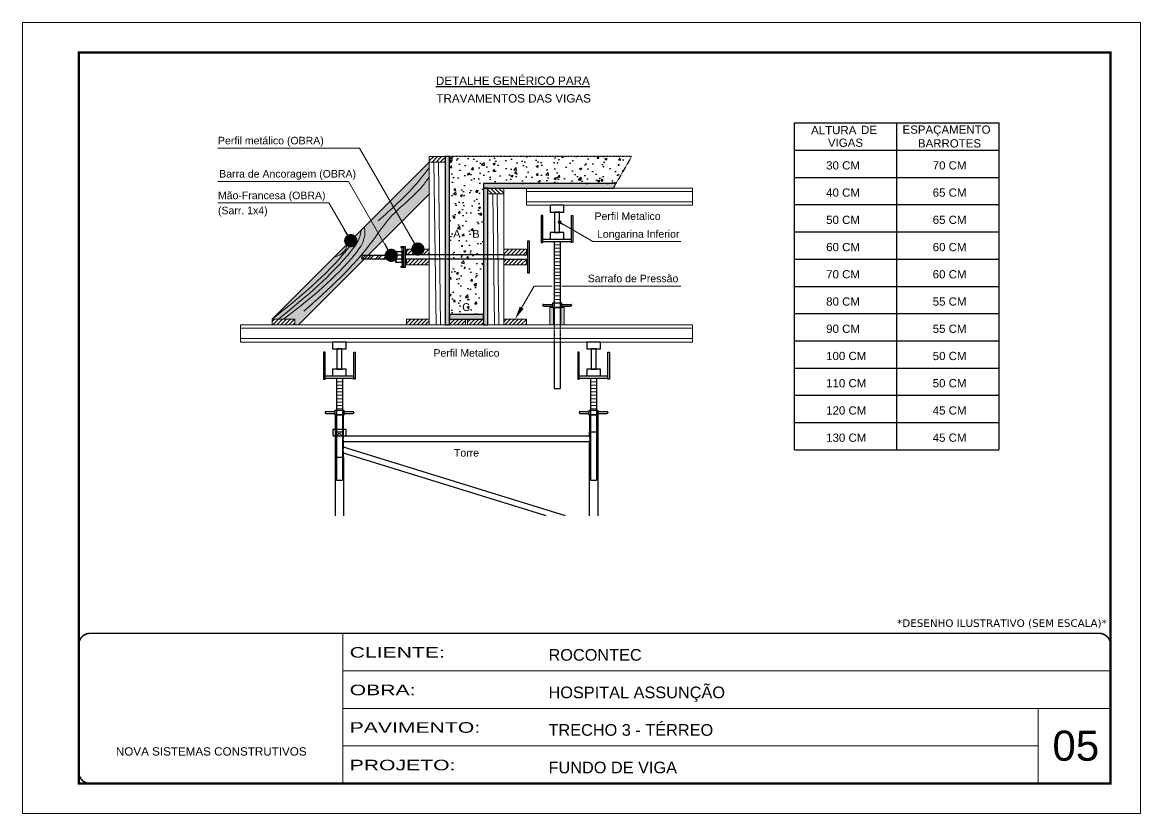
# Model space of a CAD drawing. Extents: x 5442 to 11695, y -218 to 3129.
# Drawn here: x 5442 to 6927, y 930 to 1980 of the extents above; entities that cross this region are included whole.
import ezdxf
from ezdxf.enums import TextEntityAlignment as Align

# ---------------------------------------------------------------- set-up
doc = ezdxf.new("R2010")
doc.units = 0
for name, pattern in [('CONTINUO', [0]), ('DASHED', [0.75, 0.5, -0.25]), ('HIDDEN', [0.375, 0.25, -0.125])]:
    doc.linetypes.add(name, pattern=pattern)
doc.layers.add('BARRA DE ANCORAGEM', color=251, linetype='Continuous')
doc.layers.add('GARFOS', color=7, linetype='Continuous')
for name, color, linetype, lineweight in [('CARIMBO', 255, 'Continuous', 9), ('CONCRETO', 251, 'Continuous', 25), ('Demarcação 1', 251, 'Continuous', 9), ('Escoras', 2, 'Continuous', 25), ('Folhas', 255, 'Continuous', 9), ('Forcador', 251, 'Continuous', 25), ('Hachura', 251, 'Continuous', 9), ('Madeira', 126, 'Continuous', 18), ('Perfil Metálico', 224, 'Continuous', 18), ('SARRAFO DE PRESSAO', 251, 'DASHED', 9)]:
    doc.layers.add(name, color=color, linetype=linetype, lineweight=lineweight)
doc.layers.add('Demarcação 2', color=7, linetype='Continuous', lineweight=9, true_color=0xe0e0e0)
doc.styles.add('ARIAL', font='arial.ttf')
doc.styles.get("Standard").update_dxf_attribs({"font": 'arial.ttf'})
doc.styles.add('stylellllll', font='verdana.ttf', dxfattribs={"height": 2})
doc.styles.add('Tecnologia', font='')
doc.styles.get('Tecnologia').set_extended_font_data('Forgotten Futurist')
doc.dimstyles.new('3x', dxfattribs={"dimtxt": 10, "dimasz": 5, "dimexe": 7, "dimexo": 5, "dimgap": 4, "dimtad": 1, "dimdec": 4, "dimlfac": 0.3333333333333333, "dimdsep": 46, "dimtxsty": 'Standard', "dimblk": 'DOT', "dimcen": 0.09, "dimclrd": 1, "dimclre": 1, "dimclrt": 2, "dimadec": 0, "dimazin": 2, "dimtfac": 1, "dimtdec": 4, "dimtmove": 0, "dimatfit": 3, "dimldrblk": 'DOT', "dimfxl": 1, "dimtolj": 1, "dimtzin": 0, "dimlwd": 9, "dimlwe": 9, "dimarcsym": 0})
pattern_1 = [(45, (701.1092166681301, 7520.02944889458), (-2.651650429449553, 2.651650429449553), [])]

# ---------------------------------------------------------------- blocks, each defined once
blk = doc.blocks.new('9999999999')
at = {"color": 30, "linetype": 'CONTINUO'}
for p, q in [((98564.56196592061, 34230.20511460536), (98564.56196592061, 34429.44862801625)), ((98564.56196592061, 34379.63774966353), (99583.97835781069, 34379.63774966353)), ((98564.56196592061, 34329.8268713108), (99487.97835781069, 34329.8268713108)), ((99583.97835781069, 34329.8268713108), (99487.97835781069, 34329.8268713108)), ((99487.97835781069, 34329.8268713108), (99487.97835781069, 34230.20511460536)), ((98564.56196592063, 34280.01599295808), (99487.97835781069, 34280.01599295808))]:
    blk.add_line(p, q, dxfattribs=at)
at = {"color": 30, "linetype": 'CONTINUO', "const_width": 2}
blk.add_lwpolyline([(99583.97835781069, 34230.20511460536), (99583.97835781069, 34414.44862801625, 0.4142135623730951), (99568.97835781069, 34429.44862801625), (98228.97835781069, 34429.44862801625, 0.4142135623730951), (98213.97835781069, 34414.44862801625), (98213.97835781069, 34245.20511460536, 0.4142135623730951), (98228.97835781069, 34230.20511460536), (99583.97835781069, 34230.20511460536)], format="xyb", dxfattribs=at)
at = {"layer": 'Folhas'}
blk.add_lwpolyline([(98138.97835781069, 34190.20511460536), (99623.97835781069, 34190.20511460536), (99623.97835781069, 35240.20511460536), (98138.97835781069, 35240.20511460536)], close=True, dxfattribs=at)
at = {"layer": 'Folhas', "color": 30, "const_width": 3}
blk.add_lwpolyline([(98213.97835781069, 34230.20511460536), (99583.97835781069, 34230.20511460536), (99583.97835781069, 35200.20511460536), (98213.97835781069, 35200.20511460536)], close=True, dxfattribs=at)
at = {"color": 7, "linetype": 'Continuous', "ltscale": 5, "style": 'ARIAL'}
for s, height, p in [('ROCONTEC', 15.48288, (98837.6812528586, 34393.12953067552)), ('HOSPITAL ASSUNÇÃO', 15.48288, (98837.6812528586, 34343.3186523228)), ('TRECHO 3 - TÉRREO', 15.48288, (98837.6812528586, 34293.50777397008)), ('NOVA SISTEMAS CONSTRUTIVOS', 11.0592, (98263.18703214587, 34267.21182737108)), ('FUNDO DE VIGA', 15.48288, (98837.6812528586, 34243.69689561735))]:
    blk.add_text(s, height=height, dxfattribs=at).set_placement(p)
at = {"layer": 'Folhas', "color": 7, "style": 'Tecnologia', "width": 1.5}
for s, p in [('CLIENTE:', (98573.65419061291, 34397.16605924374)), ('OBRA:', (98573.65419061291, 34347.31415840245)), ('PAVIMENTO:', (98573.65419061291, 34297.50328004972)), ('PROJETO:', (98573.65419061291, 34247.692401697))]:
    blk.add_text(s, height=14, dxfattribs=at).set_placement(p)
blk = doc.blocks.new('HT20CT')
at = {"layer": 'Forcador'}
for points in [[(-4, 16), (-4, 20), (4, 20), (4, 16)], [(-1.5, 4), (-1.5, 16), (1.5, 16), (1.5, 4)], [(-4, 0), (-4, 4), (4, 4), (4, 0)]]:
    blk.add_lwpolyline(points, close=True, dxfattribs=at)
blk = doc.blocks.new('_Dot')
at = {"color": 0, "linetype": 'ByBlock', "lineweight": -2}
blk.add_line((-0.5, 0), (-1, 0), dxfattribs=at)
at = {"color": 0, "linetype": 'ByBlock', "const_width": 0.5}
blk.add_lwpolyline([(-0.25, 0, 1), (0.25, 0, 1)], format="xyb", close=True, dxfattribs=at)

msp = doc.modelspace()

# ---------------------------------------------------------------- hatches: boundary and pattern name
at = {"layer": 'CONCRETO', "linetype": 'DASHED', "ltscale": 0.3}
h = msp.add_hatch(dxfattribs=at)
h.set_pattern_fill('AR-CONC', color=256, scale=4, style=0)
h.set_pattern_definition([(49.99999999999999, (-42657.88507533031, -6150.31196659855), (28.69040730403014, -2.510085399303804), [3, -33]), (355, (-42657.88507533031, -6150.31196659855), (-5.55005334452, 30.08768534800047), [2.4, -26.4]), (100.4514, (-42655.49420813033, -6150.521140198551), (23.14037526856086, 27.57758168243814), [2.549607599999977, -28.04568447999981]), (46.18420000000002, (-42657.88507533031, -6142.31196659855), (42.68964194502578, -6.620760573160723), [4.499999999999972, -49.49999999999978]), (96.63559999999998, (-42654.32760553031, -6142.863698878551), (37.38650822194813, 38.96471483601767), [3.824411519999986, -42.06851999999978]), (351.1842, (-42657.88507533031, -6142.31196659855), (37.38647780534509, 38.96474403701298), [3.6, -39.6]), (21, (-42653.88507533031, -6144.31196659855), (23.87628208473847, -16.10475562661355), [3, -33]), (326.0000000000001, (-42653.88507533031, -6144.31196659855), (9.732613276863269, 29.00600180187412), [2.4, -26.4]), (71.4514, (-42651.89538601034, -6145.654030838552), (33.6089051432596, 12.9012198683981), [2.5496076, -28.04568448]), (37.50000000000001, (-42657.88507533031, -6150.31196659855), (0.4863942126916267, 13.31575415325246), [0, -26.08, 0, -26.8, 0, -26.5]), (7.499999999999999, (-42657.88507533031, -6150.31196659855), (10.52278149768594, 15.77646847529441), [0, -15.28, 0, -25.48, 0, -10.1]), (327.5, (-42666.8050753303, -6150.31196659855), (21.35289744689636, -0.902194869375192), [0, -10, 0, -31.2, 0, -41.4]), (317.5, (-42670.8050753303, -6150.31196659855), (23.32744677369545, 4.004199293292706), [0, -13, 0, -20.72, 0, -29.4])])
h.paths.add_polyline_path([(6009.130817886075, 1802.614826238008), (6009.130817886075, 1592.614826238023), (6054.130817886075, 1592.614826238023), (6054.130817886104, 1766.614826238016), (6230.124872120952, 1766.614826238001), (6250.909481811756, 1802.614826238008)])
h.paths.add_polyline_path([(6036.708433166506, 1692.088826238796), (6051.553202605643, 1692.088826238796), (6051.553202605643, 1707.640826237235), (6036.708433166506, 1707.640826237235)], flags=24)
h.paths.add_polyline_path([(6011.397251720406, 1692.088826238796), (6026.284454993158, 1692.088826238796), (6026.284454993158, 1707.640826237235), (6011.397251720406, 1707.640826237235)], flags=24)
h.paths.add_polyline_path([(6023.260471634898, 1594.573614779074), (6039.081219245865, 1594.573614779074), (6039.081219245865, 1610.656037696972), (6023.260471634898, 1610.656037696972)], flags=24)
at = {"layer": 'Demarcação 1'}
for points in [[(6009.130817886075, 1802.614826238008), (6003.130817886075, 1802.614826238008), (6003.130817886075, 1579.114826238023), (6009.130817886075, 1579.114826238023)], [(6230.124872120952, 1766.614826238001), (6054.130817886104, 1766.614826238001), (6054.130817886104, 1760.614826238016), (6226.660770505823, 1760.614826238016)], [(6060.130817886075, 1760.614826238016), (6054.130817886075, 1760.614826238016), (6054.130817886075, 1579.114826238023), (6060.130817886075, 1579.114826238023)], [(6054.130817886075, 1592.614826238023), (6009.130817886075, 1592.614826238023), (6009.130817886075, 1586.614826238023), (6054.130817886075, 1586.614826238023)]]:
    msp.add_hatch(color=256, dxfattribs=at).paths.add_polyline_path(points)
at = {"layer": 'Demarcação 2'}
msp.add_hatch(color=256, dxfattribs=at).paths.add_polyline_path([(5982.130817886104, 1752.688419366816), (5982.130817886104, 1795.114826238008), (5773.647731390327, 1586.631739742261), (5803.71538540757, 1586.631739742261), (5803.71538540757, 1579.114826238023), (5808.557224757282, 1579.114826238023), (5896.347974373621, 1666.905575854355), (5892.674523899692, 1666.905575854355), (5892.674523899692, 1671.32407662175), (5900.76647514103, 1671.32407662175)])
at = {"layer": 'Hachura'}
h = msp.add_hatch(dxfattribs=at)
h.set_pattern_fill('ANSI31', color=256, scale=30, style=0)
h.set_pattern_definition(pattern_1)
h.paths.add_polyline_path([(5982.130817886104, 1802.614826238008), (6003.130817886075, 1802.614826238008), (6003.130817886075, 1795.114826238008), (5982.130817886104, 1795.114826238008)])
h = msp.add_hatch(dxfattribs=at)
h.set_pattern_fill('ANSI31', color=256, scale=30, style=0)
h.set_pattern_definition([(135, (13543.02025703784, 6075.724506515173), (2.651650429449553, 2.651650429449553), [])])
h.paths.add_polyline_path([(6060.130817886075, 1760.614826238016), (6081.130817886075, 1760.614826238016), (6081.130817886075, 1753.114826238016), (6060.130817886075, 1753.114826238016)])
h = msp.add_hatch(dxfattribs=at)
h.set_pattern_fill('ANSI31', color=256, scale=30, style=0)
h.set_pattern_definition(pattern_1)
h.paths.add_polyline_path([(5982.130817886104, 1672.121591639756), (5982.130817886104, 1679.638505143994), (5952.063163868861, 1679.638505143994), (5952.063163868861, 1672.121591639756)])
h = msp.add_hatch(dxfattribs=at)
h.set_pattern_fill('ANSI31', color=256, scale=30, style=0)
h.set_pattern_definition(pattern_1)
h.paths.add_polyline_path([(6111.198471903288, 1672.121591639763), (6111.198471903288, 1679.638505144001), (6081.130817886045, 1679.638505144001), (6081.130817886045, 1672.121591639763)])
h = msp.add_hatch(dxfattribs=at)
h.set_pattern_fill('ANSI32', color=256, scale=20, angle=90, style=0)
h.set_pattern_definition([(45.00000000000001, (14549.20219638654, -7305.214685182436), (5.303300858899107, -5.303300858899106), []), (45.00000000000001, (14549.20219638654, -7301.679151282435), (5.303300858899107, -5.303300858899106), [])])
h.paths.add_polyline_path([(5892.674523899692, 1666.905575854355), (5892.674523899692, 1671.324076621757), (5937.67452389975, 1671.324076621757), (5937.67452389975, 1666.905575854355)])
h = msp.add_hatch(dxfattribs=at)
h.set_pattern_fill('ANSI31', color=256, scale=30, style=0)
h.set_pattern_definition(pattern_1)
h.paths.add_polyline_path([(5952.063163868861, 1658.59114733203), (5982.130817886104, 1658.59114733203), (5982.130817886104, 1666.108060836268), (5952.063163868861, 1666.108060836268)])
h = msp.add_hatch(dxfattribs=at)
h.set_pattern_fill('ANSI31', color=256, scale=30, style=0)
h.set_pattern_definition(pattern_1)
h.paths.add_polyline_path([(6081.130817886045, 1658.591147332038), (6111.198471903288, 1658.591147332038), (6111.198471903288, 1666.108060836275), (6081.130817886045, 1666.108060836275)])
h = msp.add_hatch(dxfattribs=at)
h.set_pattern_fill('ANSI31', color=256, scale=30, style=0)
h.set_pattern_definition([(45, (522.693784189596, 7427.02268349284), (-2.651650429449553, 2.651650429449553), [])])
h.paths.add_polyline_path([(5803.71538540757, 1579.114826238023), (5803.71538540757, 1586.631739742261), (5773.647731390327, 1586.631739742261), (5773.647731390327, 1579.114826238023)])
h = msp.add_hatch(dxfattribs=at)
h.set_pattern_fill('ANSI31', color=256, scale=30, style=0)
h.set_pattern_definition(pattern_1)
h.paths.add_polyline_path([(5952.130817886104, 1579.114826238023), (5982.130817886104, 1579.114826238023), (5982.130817886104, 1586.614826238023), (5952.130817886104, 1586.614826238023)])
h = msp.add_hatch(dxfattribs=at)
h.set_pattern_fill('ANSI31', color=256, scale=30, style=0)
h.set_pattern_definition(pattern_1)
h.paths.add_polyline_path([(6009.130817886075, 1586.614826238023), (6030.130817886045, 1586.614826238023), (6030.130817886045, 1579.114826238023), (6009.130817886075, 1579.114826238023)])
h = msp.add_hatch(dxfattribs=at)
h.set_pattern_fill('ANSI31', color=256, scale=30, style=0)
h.set_pattern_definition(pattern_1)
h.paths.add_polyline_path([(6054.130817886075, 1579.114826238023), (6054.130817886075, 1586.614826238023), (6033.130817886104, 1586.614826238023), (6033.130817886104, 1579.114826238023)])
h = msp.add_hatch(dxfattribs=at)
h.set_pattern_fill('ANSI31', color=256, scale=30, style=0)
h.set_pattern_definition(pattern_1)
h.paths.add_polyline_path([(6111.130817886045, 1586.614826238023), (6081.130817886045, 1586.614826238023), (6081.130817886045, 1579.114826238023), (6111.130817886045, 1579.114826238023)])
at = {"layer": 'Perfil Metálico'}
for points in [[(6142.491301310958, 1579.114826238023), (6146.991301310958, 1579.114826238023), (6146.991301310958, 1601.914826238026), (6142.491301310958, 1601.914826238026)], [(6156.866301310958, 1579.114826238023), (6161.366301310958, 1579.114826238023), (6161.366301310958, 1601.914826238026), (6156.866301310958, 1601.914826238026)]]:
    msp.add_hatch(color=256, dxfattribs=at).paths.add_polyline_path(points)

# ---------------------------------------------------------------- linework, layer by layer
for points in [[(6009.130817886075, 1802.614826238008), (6003.130817886075, 1802.614826238008), (6003.130817886075, 1579.114826238023), (6009.130817886075, 1579.114826238023)], [(6230.124872120952, 1766.614826238001), (6054.130817886104, 1766.614826238001), (6054.130817886104, 1760.614826238016), (6226.660770505823, 1760.614826238016)], [(6060.130817886075, 1760.614826238016), (6054.130817886075, 1760.614826238016), (6054.130817886075, 1579.114826238023), (6060.130817886075, 1579.114826238023)], [(6054.130817886075, 1592.614826238023), (6009.130817886075, 1592.614826238023), (6009.130817886075, 1586.614826238023), (6054.130817886075, 1586.614826238023)]]:
    msp.add_lwpolyline(points, close=True)
at = {"layer": 'BARRA DE ANCORAGEM'}
for p, q in [((5945.55890618746, 1676.6262775426), (5946.723051829449, 1681.92847846348)), ((5947.887922883336, 1682.812178616958), (5947.887922883336, 1655.417473859117)), ((6081.122448568418, 1671.778370778542), (5982.130817886104, 1671.778370778535)), ((6081.122448568418, 1666.451281697497), (5982.130817886104, 1666.451281697497)), ((5945.55890618746, 1661.603374933467), (5946.723051829449, 1656.301174012595))]:
    msp.add_line(p, q, dxfattribs=at)
at = {"layer": 'BARRA DE ANCORAGEM', "linetype": 'HIDDEN'}
for p, q in [((5982.130817886104, 1671.778370778535), (5950.563163868861, 1671.778370778535)), ((5982.130817886104, 1666.451281697497), (5950.563163868861, 1666.451281697497)), ((6081.122448568418, 1671.778370778542), (6112.698471903288, 1671.778370778542)), ((6081.122448568418, 1666.451281697497), (6112.698471903288, 1666.451281697497))]:
    msp.add_line(p, q, dxfattribs=at)
at = {"layer": 'BARRA DE ANCORAGEM', "flags": 128}
for points in [[(5947.887922883277, 1682.812178616972), (5944.328981744224, 1682.812178616907), (5944.328981744224, 1681.92847846348), (5947.887922883277, 1681.92847846348)], [(5950.563163868861, 1655.417473859095), (5950.563163868861, 1682.812178616972), (5947.887922883277, 1682.812178616972), (5947.887922883277, 1655.417473859095)], [(6115.098291351995, 1648.312356049137), (6115.098291351995, 1689.917296426916), (6112.698471903288, 1689.917296426902), (6112.698471903288, 1648.312356049137)], [(5937.67452389975, 1671.324076621757), (5892.674523899692, 1671.32407662175), (5892.674523899692, 1666.905575854355), (5937.67452389975, 1666.905575854355)], [(5947.887922883277, 1676.6262775426), (5945.55890618746, 1676.6262775426), (5945.55890618746, 1661.603374933467), (5947.887922883277, 1661.603374933467)], [(5947.887922883277, 1656.301174012588), (5944.328981744224, 1656.301174012588), (5944.328981744224, 1655.417473859095), (5947.887922883277, 1655.417473859095)]]:
    msp.add_lwpolyline(points, close=True, dxfattribs=at)
for points in [[(5945.55890618746, 1671.76592669847), (5939.441924206661, 1671.76592669847, -0.7297960342994486), (5939.441924206661, 1676.6262775426, -0.7297960342994486)], [(5945.55890618746, 1666.46372577759), (5939.441924206661, 1666.46372577759, -0.6666666666662623), (5939.441924206661, 1671.76592669847, -0.6666666666662623)]]:
    msp.add_lwpolyline(points, format="xyb", dxfattribs=at)
for points in [[(5945.55890618746, 1661.603374933467), (5937.674523899692, 1661.603374933467), (5937.674523899692, 1676.6262775426), (5945.55890618746, 1676.6262775426)], [(5945.55890618746, 1668.672976161324), (5947.887922883277, 1668.672976161324), (5947.887922883277, 1669.556676314787), (5945.55890618746, 1669.556676314787), (5945.55890618746, 1668.672976161324), (5945.55890618746, 1669.556676314787)]]:
    msp.add_lwpolyline(points, dxfattribs=at)
at = {"layer": 'BARRA DE ANCORAGEM'}
msp.add_arc((5940.220126928307, 1664.033550355547), 2.551735107341757, 107.7563605990269, 252.2436393991144, dxfattribs=at)
at = {"layer": 'CONCRETO', "linetype": 'DASHED', "ltscale": 0.3}
for p, q in [((6250.909481811785, 1802.614826238008), (6009.130817886075, 1802.614826238008)), ((6250.909481811785, 1802.614826238016), (6230.124872120952, 1766.614826238001))]:
    msp.add_line(p, q, dxfattribs=at)
at = {"layer": 'Escoras'}
for p, q in [((6157.553801310958, 1601.914826238026), (6146.303801310958, 1601.914826238026)), ((5857.255817886686, 1459.56482623818), (5857.255817886686, 1325.470639323008)), ((5868.505817886075, 1459.56482623818), (5857.255817886075, 1459.56482623818)), ((5868.505817886075, 1437.06482623818), (5868.505817886075, 1459.56482623818)), ((6206.005817886075, 1459.564826238013), (6194.755817886075, 1459.564826238013)), ((6194.755817886075, 1459.564826238013), (6194.755817886075, 1437.064826238013)), ((6206.005817886686, 1459.564826238013), (6206.005817886686, 1325.470639323008)), ((5854.443317886075, 1440.439826238187), (5871.318317886075, 1440.439826238187)), ((5854.443317886075, 1431.664826238193), (5854.443317886075, 1440.439826238187)), ((5854.443317886075, 1431.664826238193), (5859.955817886057, 1431.664826238193)), ((5857.255817886075, 1437.064826238013), (5868.505817886075, 1437.064826238013)), ((5866.818317886075, 1440.417371469201), (5858.943317886075, 1440.417371469201)), ((5866.818317886075, 1431.38437146919), (5858.943317886075, 1431.38437146919)), ((5865.805817886063, 1431.664826238193), (5871.318317886075, 1431.664826238193)), ((5868.505817886075, 1431.439826238013), (5868.505817886075, 1437.064826238013)), ((6194.755817886075, 1431.439826238013), (5868.505817886075, 1431.439826238013)), ((5871.318317886075, 1440.439826238187), (5871.318317886075, 1431.664826238179)), ((6194.755817886075, 1437.064826238013), (6206.005817886075, 1437.064826238013)), ((6194.755817886075, 1431.439826238013), (6194.755817886075, 1437.064826238013)), ((6194.755817887384, 1423.789826238004), (5868.505817886075, 1423.789826238004)), ((5868.505817885172, 1417.434619533335), (5868.505817886075, 1423.789826238004)), ((6163.271871795569, 1325.470639323015), (5868.505817886075, 1416.949759505922)), ((6194.755817886075, 1325.470639323008), (6194.755817886075, 1423.789826237866)), ((5857.255817886075, 1403.314826238013), (5868.505817886075, 1403.314826238013)), ((6137.462086830474, 1325.470639323015), (5868.505817886075, 1408.939826240538)), ((5868.505817886075, 1403.314826238013), (5868.505817886075, 1408.939826240538)), ((5868.505817886075, 1403.314826238013), (5868.505817886075, 1325.470639323008))]:
    msp.add_line(p, q, dxfattribs=at)
for centre, radius, start, end in [((5862.880817886075, 1431.664826238193), 2.925, 0, 180), ((5876.075426631647, 1427.614826239136), 8.481132092454251, 153.1920676134209, 206.8079323891774), ((6187.186209140502, 1427.614826239136), 8.481132092454251, 333.1920676108226, 26.80793238657911), ((5877.917385194054, 1413.187222888533), 10.32559816562314, 155.7105643694458, 204.2894356477239)]:
    msp.add_arc(centre, radius, start, end, dxfattribs=at)
at = {"layer": 'Forcador', "linetype": 'Continuous'}
for p, q in [((6132.803801310958, 1692.814848005248), (6171.053801310958, 1692.814848005248)), ((6132.803801310958, 1689.664848005254), (6171.053801310958, 1689.664848005254)), ((6147.991301310958, 1689.664848005254), (6147.991301310958, 1579.114826238023)), ((6155.866301310958, 1689.664848005254), (6155.866301310958, 1579.114826238023)), ((6132.803801310958, 1605.289826238033), (6132.803801310958, 1604.839826238029)), ((6133.81630131097, 1606.30232623803), (6145.62880131097, 1606.30232623803)), ((6133.81630131097, 1603.827326238039), (6145.62880131097, 1603.827326238024)), ((6158.228801310976, 1606.30232623803), (6170.041301310976, 1606.30232623803)), ((6158.228801310976, 1603.827326238024), (6170.041301310976, 1603.827326238024)), ((6171.053801310958, 1605.289826238033), (6171.053801310958, 1604.839826238029)), ((6147.991301310958, 1556.31482623802), (6147.991301310958, 1494.664848005254)), ((6155.866301310958, 1556.31482623802), (6155.866301310958, 1494.664848005254)), ((5843.755817886075, 1511.314848005422), (5882.005817886075, 1511.314848005422)), ((5843.755817886075, 1508.164848005414), (5882.005817886075, 1508.164848005414)), ((5858.943317886075, 1508.164848005414), (5858.943317886075, 1373.164848005414)), ((5866.818317886075, 1508.164848005414), (5866.818317886075, 1373.164848005414)), ((6181.255817886075, 1511.314848005262), (6219.505817886075, 1511.314848005262)), ((6181.255817886075, 1508.164848005261), (6219.505817886075, 1508.164848005261)), ((6196.443317886075, 1508.164848005261), (6196.443317886075, 1373.164848005261)), ((6204.318317886075, 1508.164848005261), (6204.318317886075, 1373.164848005261)), ((6147.991301310958, 1494.664848005254), (6155.866301310958, 1494.664848005254)), ((5843.755817886075, 1462.939826238187), (5843.755817886075, 1462.489826238183)), ((5844.768317886057, 1463.952326238192), (5856.580817886057, 1463.952326238192)), ((5844.768317886057, 1461.477326238193), (5856.580817886057, 1461.477326238179)), ((5869.180817886092, 1463.952326238192), (5880.993317886092, 1463.952326238192)), ((5869.180817886092, 1461.477326238179), (5880.993317886092, 1461.477326238179)), ((5882.005817886075, 1462.939826238187), (5882.005817886075, 1462.489826238183)), ((6181.255817886075, 1462.939826238027), (6181.255817886075, 1462.489826238023)), ((6182.268317886057, 1463.952326238017), (6194.080817886057, 1463.952326238017)), ((6182.268317886057, 1461.477326238026), (6194.080817886057, 1461.477326238019)), ((6206.680817886092, 1463.952326238017), (6218.493317886092, 1463.952326238017)), ((6206.680817886092, 1461.477326238019), (6218.493317886092, 1461.477326238019)), ((6219.505817886075, 1462.939826238027), (6219.505817886075, 1462.489826238023)), ((5858.943317886075, 1373.164848005414), (5866.818317886075, 1373.164848005414)), ((6196.443317886075, 1373.164848005261), (6204.318317886075, 1373.164848005261))]:
    msp.add_line(p, q, dxfattribs=at)
at = {"layer": 'Forcador', "linetype": 'HIDDEN'}
for p, q in [((6147.991301310958, 1579.114826238023), (6147.991301310958, 1556.31482623802)), ((6155.866301310958, 1579.114826238023), (6155.866301310958, 1556.31482623802))]:
    msp.add_line(p, q, dxfattribs=at)
at = {"layer": 'Forcador', "linetype": 'Continuous'}
for points in [[(6130.891301310981, 1724.314848005248), (6130.891301310981, 1688.314848005248), (6132.803801310958, 1688.314848005248), (6132.803801310958, 1724.314848005248)], [(6172.966301310964, 1724.314848005248), (6172.966301310964, 1688.314848005248), (6171.053801310958, 1688.314848005248), (6171.053801310958, 1724.314848005248)], [(6145.62880131097, 1607.764826238039), (6145.62880131097, 1601.914826238033), (6158.228801310976, 1601.914826238033), (6158.228801310976, 1607.764826238039)], [(5841.843317886069, 1542.814848005422), (5841.843317886069, 1506.814848005422), (5843.755817886075, 1506.814848005422), (5843.755817886075, 1542.814848005422)], [(5883.91831788608, 1542.814848005422), (5883.91831788608, 1506.814848005422), (5882.005817886075, 1506.814848005422), (5882.005817886075, 1542.814848005422)], [(6179.343317886069, 1542.814848005262), (6179.343317886069, 1506.814848005262), (6181.255817886075, 1506.814848005262), (6181.255817886075, 1542.814848005262)], [(6221.41831788608, 1542.814848005262), (6221.41831788608, 1506.814848005262), (6219.505817886075, 1506.814848005262), (6219.505817886075, 1542.814848005262)], [(5856.580817886057, 1465.414826238193), (5856.580817886057, 1459.564826238187), (5869.180817886092, 1459.564826238187), (5869.180817886092, 1465.414826238193)], [(6194.080817886057, 1465.414826238026), (6194.080817886057, 1459.564826238027), (6206.680817886092, 1459.564826238027), (6206.680817886092, 1465.414826238026)]]:
    msp.add_lwpolyline(points, close=True, dxfattribs=at)
for centre, start, end in [((6133.81630131097, 1605.289826238033), 90, 180), ((6133.81630131097, 1604.839826238029), 180, 270), ((6170.041301310976, 1605.289826238033), 0, 90), ((6170.041301310976, 1604.839826238029), 270, 0), ((5844.768317886057, 1462.939826238187), 90, 180), ((5844.768317886057, 1462.489826238183), 180, 270), ((5880.993317886092, 1462.939826238187), 0, 90), ((5880.993317886092, 1462.489826238183), 270, 0), ((6182.268317886057, 1462.939826238027), 90, 180), ((6182.268317886057, 1462.489826238023), 180, 270), ((6218.493317886092, 1462.939826238027), 0, 90), ((6218.493317886092, 1462.489826238023), 270, 0)]:
    msp.add_arc(centre, 1.0125, start, end, dxfattribs=at)
at = {"layer": 'GARFOS', "color": 2, "ltscale": 1.5}
for p, q in [((6467.052210333128, 1413.368963318608), (6467.052210333128, 1847.001753562588)), ((6467.052210333128, 1847.001753562588), (6738.593450240336, 1847.001753562588)), ((6602.822830286703, 1847.001753562588), (6602.822830286703, 1413.368963318608)), ((6738.593450240336, 1847.001753562588), (6738.593450240336, 1413.368963318608)), ((6467.052210333128, 1810.865687708916), (6738.593450240336, 1810.865687708916)), ((6467.052210333128, 1810.865687708916), (6738.593450240336, 1810.865687708916)), ((6467.052210333128, 1774.729621855273), (6738.593450240336, 1774.729621855273)), ((6467.052210333128, 1738.593556001593), (6738.593450240336, 1738.593556001593)), ((6467.052210333128, 1702.457490147935), (6738.593450240336, 1702.457490147935)), ((6467.052210333128, 1666.321424294263), (6738.593450240336, 1666.321424294263)), ((6467.052210333128, 1630.185358440613), (6738.593450240336, 1630.185358440613)), ((6467.052210333128, 1594.049292586948), (6738.593450240336, 1594.049292586948)), ((6467.052210333128, 1557.913226733275), (6738.593450240336, 1557.913226733275)), ((6467.052210333128, 1521.777160879603), (6738.593450240336, 1521.777160879603)), ((6467.052210333128, 1485.641095025931), (6738.593450240336, 1485.641095025931)), ((6467.052210333128, 1449.505029172258), (6738.593450240336, 1449.505029172258)), ((6467.052210333128, 1413.368963318608), (6738.593450240336, 1413.368963318608))]:
    msp.add_line(p, q, dxfattribs=at)
at = {"layer": 'Hachura'}
for p, q in [((5991.155850022751, 1579.114826238023), (5988.454273593448, 1795.114826238008)), ((5997.155850022751, 1579.114826238023), (5994.454273593448, 1795.114826238008)), ((6068.630543494841, 1579.114826238023), (6066.454273593448, 1753.114826238016)), ((6074.630543494841, 1579.114826238023), (6072.454273593448, 1753.114826238016)), ((6155.866301310958, 1685.148371469026), (6147.991301310958, 1685.148371469026)), ((6155.866301310958, 1680.631871469028), (6147.991301310958, 1680.631871469028)), ((6155.866301310958, 1676.11537146903), (6147.991301310958, 1676.11537146903)), ((6155.866301310958, 1671.598871469032), (6147.991301310958, 1671.598871469032)), ((6155.866301310958, 1667.082371469034), (6147.991301310958, 1667.082371469034)), ((6155.866301310958, 1662.565871469036), (6147.991301310958, 1662.565871469036)), ((6155.866301310958, 1658.049371469038), (6147.991301310958, 1658.049371469038)), ((6155.866301310958, 1653.53287146904), (6147.991301310958, 1653.53287146904)), ((6155.866301310958, 1649.016371469042), (6147.991301310958, 1649.016371469042)), ((6155.866301310958, 1644.499871469045), (6147.991301310958, 1644.499871469045)), ((6155.866301310958, 1639.983371469047), (6147.991301310958, 1639.983371469047)), ((6155.866301310958, 1635.466871469049), (6147.991301310958, 1635.466871469049)), ((6155.866301310958, 1630.950371469051), (6147.991301310958, 1630.950371469051)), ((6155.866301310958, 1626.433871469053), (6147.991301310958, 1626.433871469053)), ((6155.866301310958, 1621.917371469055), (6147.991301310958, 1621.917371469055)), ((6155.866301310958, 1617.400871469057), (6147.991301310958, 1617.400871469057)), ((6155.866301310958, 1612.884371469059), (6147.991301310958, 1612.884371469059)), ((5866.818317886075, 1503.648371469193), (5858.943317886075, 1503.648371469193)), ((6204.318317886075, 1503.64837146904), (6196.443317886075, 1503.64837146904)), ((5866.818317886075, 1499.131871469195), (5858.943317886075, 1499.131871469195)), ((5866.818317886075, 1494.615371469197), (5858.943317886075, 1494.615371469197)), ((5866.818317886075, 1490.098871469199), (5858.943317886075, 1490.098871469199)), ((5866.818317886075, 1485.582371469201), (5858.943317886075, 1485.582371469201)), ((6204.318317886075, 1499.131871469042), (6196.443317886075, 1499.131871469042)), ((6204.318317886075, 1494.615371469044), (6196.443317886075, 1494.615371469044)), ((6204.318317886075, 1490.098871469047), (6196.443317886075, 1490.098871469047)), ((6204.318317886075, 1485.582371469049), (6196.443317886075, 1485.582371469049)), ((5866.818317886075, 1481.065871469189), (5858.943317886075, 1481.065871469189)), ((5866.818317886075, 1476.549371469191), (5858.943317886075, 1476.549371469191)), ((5866.818317886075, 1472.032871469193), (5858.943317886075, 1472.032871469193)), ((6204.318317886075, 1481.065871469036), (6196.443317886075, 1481.065871469036)), ((6204.318317886075, 1476.549371469038), (6196.443317886075, 1476.549371469038)), ((6204.318317886075, 1472.03287146904), (6196.443317886075, 1472.03287146904)), ((5866.818317886075, 1467.516371469195), (5858.943317886075, 1467.516371469195)), ((6204.318317886075, 1467.516371469042), (6196.443317886075, 1467.516371469042))]:
    msp.add_line(p, q, dxfattribs=at)
at = {"layer": 'Hachura', "color": 1}
for p, q in [((6104.880817886045, 1601.770270804249), (6121.538894937123, 1630.622906613105)), ((6121.538894937123, 1630.622906613105), (6145.491301310958, 1630.622906613105)), ((6158.366301310958, 1630.622906613105), (6316.476286701985, 1630.622906613105))]:
    msp.add_line(p, q, dxfattribs=at)
at = {"layer": 'Hachura'}
for points in [[(5982.130817886104, 1787.317929404671), (5965.082784646522, 1766.353765131244), (5914.506907174782, 1717.094902279983)], [(5815.61228204799, 1597.122527208012), (5907.504504665161, 1691.250533546445), (5930.456335521547, 1721.731648519737), (5972.827465195045, 1762.777441017759), (5982.130817886104, 1775.232093575672)], [(5788.681558398948, 1586.631739742261), (5879.178136499871, 1667.539643623772), (5896.837813872215, 1702.367957812879), (5896.09275892151, 1709.076767273444)], [(5855.391115099726, 1668.375123451646), (5871.731204138468, 1681.023663413944), (5872.502908524282, 1685.486916876202)]]:
    msp.add_spline(points, degree=3, dxfattribs=at)
for points, knots in [([(5773.647731390327, 1586.631739742261), (5805.879250906652, 1612.364782578516), (5845.100530347594, 1643.678319113344), (5880.797003423224, 1688.254770188323), (5883.816076158731, 1696.800084510644)], [0, 0, 0, 0, 127.7419890025806, 155.4442459493314, 155.4442459493314, 155.4442459493314, 155.4442459493314]), ([(5781.993626839347, 1586.631739742261), (5813.347319344215, 1612.109957674693), (5854.003889082127, 1645.147755184727), (5891.084452201681, 1692.52598664914), (5891.576171174889, 1704.560179526787)], [0, 0, 0, 0, 125.1825811556602, 162.3251978992898, 162.3251978992898, 162.3251978992898, 162.3251978992898])]:
    msp.add_open_spline(points, degree=3, knots=knots, dxfattribs=at)
at = {"layer": 'Hachura', "color": 1}
msp.add_solid([(6107.406725313758, 1600.311937470913), (6096.130817886045, 1586.614826238023), (6102.354910458333, 1603.228604137585)], dxfattribs=at)
at = {"layer": 'Madeira'}
for p, q in [((5982.130817886104, 1795.114826238008), (5773.647731390327, 1586.631739742261)), ((5982.130817886104, 1795.114826238008), (5982.130817886104, 1586.614826238023)), ((5982.130817886104, 1752.688419366816), (5808.557224757282, 1579.114826238023)), ((6081.130817886045, 1586.614826238023), (6081.130817886075, 1753.114826238016))]:
    msp.add_line(p, q, dxfattribs=at)
for points in [[(5982.130817886104, 1795.114826238008), (6003.130817886075, 1795.114826238008), (6003.130817886075, 1802.614826238008), (5982.130817886104, 1802.614826238008)], [(6081.130817886075, 1753.114826238016), (6060.130817886104, 1753.114826238016), (6060.130817886104, 1760.614826238016), (6081.130817886075, 1760.614826238016)], [(5952.063163868861, 1679.638505143994), (5982.130817886104, 1679.638505143994), (5982.130817886104, 1672.121591639756), (5952.063163868861, 1672.121591639756)], [(6081.130817886045, 1679.638505144001), (6111.198471903288, 1679.638505144001), (6111.198471903288, 1672.121591639763), (6081.130817886045, 1672.121591639763)], [(5952.063163868861, 1658.59114733203), (5982.130817886104, 1658.59114733203), (5982.130817886104, 1666.108060836268), (5952.063163868861, 1666.108060836268)], [(6081.130817886045, 1658.591147332038), (6111.198471903288, 1658.591147332038), (6111.198471903288, 1666.108060836275), (6081.130817886045, 1666.108060836275)], [(5773.647731390327, 1586.631739742261), (5803.71538540757, 1586.631739742261), (5803.71538540757, 1579.114826238023), (5773.647731390327, 1579.114826238023)], [(5952.130817886104, 1579.114826238023), (5982.130817886104, 1579.114826238023), (5982.130817886104, 1586.614826238023), (5952.130817886104, 1586.614826238023)], [(6030.130817886045, 1579.114826238023), (6009.130817886075, 1579.114826238023), (6009.130817886075, 1586.614826238023), (6030.130817886045, 1586.614826238023)], [(6033.130817886104, 1579.114826238023), (6054.130817886075, 1579.114826238023), (6054.130817886075, 1586.614826238023), (6033.130817886104, 1586.614826238023)], [(6111.130817886045, 1579.114826238023), (6081.130817886045, 1579.114826238023), (6081.130817886045, 1586.614826238023), (6111.130817886045, 1586.614826238023)]]:
    msp.add_lwpolyline(points, close=True, dxfattribs=at)
at = {"layer": 'Perfil Metálico'}
for p, q in [((6111.130817886075, 1756.114826238016), (6331.630817886075, 1756.114826238023)), ((6111.130817886075, 1742.314826238013), (6331.630817886075, 1742.31482623802)), ((5731.630817886075, 1574.614826238023), (6331.630817886075, 1574.614826238023)), ((5731.630817886075, 1560.81482623802), (6331.630817886075, 1560.81482623802))]:
    msp.add_line(p, q, dxfattribs=at)
for points in [[(6111.130817886075, 1737.814826238013), (6331.630817886075, 1737.81482623802), (6331.630817886075, 1760.614826238023), (6111.130817886075, 1760.614826238016)], [(6146.991301310958, 1579.114826238023), (6142.491301310958, 1579.114826238023), (6142.491301310958, 1601.914826238026), (6146.991301310958, 1601.914826238026)], [(6156.866301310958, 1579.114826238023), (6161.366301310958, 1579.114826238023), (6161.366301310958, 1601.914826238026), (6156.866301310958, 1601.914826238026)], [(5731.630817886075, 1556.31482623802), (6331.630817886075, 1556.31482623802), (6331.630817886075, 1579.114826238023), (5731.630817886075, 1579.114826238023)]]:
    msp.add_lwpolyline(points, close=True, dxfattribs=at)

# ---------------------------------------------------------------- block references
at = {"layer": 'Forcador', "linetype": 'Continuous', "xscale": -2.25, "yscale": 2.25, "zscale": 2.25}
for p in [(6151.928801310958, 1692.814848005248), (6200.380817886075, 1511.314848005262)]:
    msp.add_blockref('HT20CT', p, dxfattribs=at)
at = {"layer": 'Forcador', "xscale": -2.25, "yscale": 2.25, "zscale": 2.25}
msp.add_blockref('HT20CT', (5862.880817886075, 1511.314848005422), dxfattribs=at)
at = {"layer": 'SARRAFO DE PRESSAO', "color": 6, "linetype": 'ByBlock'}
msp.add_blockref('9999999999', (-92697.12481068462, -33259.73763006946), dxfattribs=at)

# ---------------------------------------------------------------- texts
at = {"color": 0, "linetype": 'Continuous', "ltscale": 5, "style": 'ARIAL'}
for s, p in [('%%UDETALHE GENÉRICO PARA', (6093.177878801838, 1897.514315605222)), ('TRAVAMENTOS DAS VIGAS', (6094.248607568279, 1874.122011700936))]:
    msp.add_text(s, height=11.0592, dxfattribs=at).set_placement(p, align=Align.CENTER)
at = {"layer": 'CARIMBO', "style": 'ARIAL'}
for s, height, p in [('Perfil metálico (OBRA)', 10, (5701.594448629923, 1818.627001992216)), ('Barra de Ancoragem (OBRA)', 10, (5703.272650897397, 1774.510293985884)), ('Mão-Francesa (OBRA)', 10, (5701.594448629923, 1745.843538114415)), ('Longarina Inferior', 10, (6204.921856661367, 1694.735257268687)), ('Sarrafo de Pressão', 10, (6192.643630794348, 1635.622906613105)), ('05', 40, (6809.713787833705, 1000.611324156831))]:
    msp.add_text(s, height=height, dxfattribs=at).set_placement(p)
msp.add_text('(Sarr. 1x4)', height=10, dxfattribs=at).set_placement((5701.594448629923, 1735.843538114415), align=Align.TOP_LEFT)
for s, p in [('Perfil Metalico', (6245.570369584206, 1723.319263003585)), ('Perfil Metalico', (6031.630817886075, 1541.819263003585)), ('Torre', (6031.630817886744, 1409.294263003576))]:
    msp.add_text(s, height=10, dxfattribs=at).set_placement(p, align=Align.MIDDLE_CENTER)
at = {"layer": 'CARIMBO', "color": 0, "linetype": 'Continuous', "style": 'ARIAL'}
for s, p in [('A', (6018.840853356767, 1699.864826238016)), ('B', (6044.130817886075, 1699.864826238016)), ('C', (6031.170845440367, 1602.614826238023))]:
    msp.add_text(s, height=10.36799999896216, dxfattribs=at).set_placement(p, align=Align.MIDDLE_CENTER)
at = {"layer": 'CARIMBO', "style": 'stylellllll'}
msp.add_text('*DESENHO ILUSTRATIVO (SEM ESCALA)*', height=10, dxfattribs=at).set_placement((6881.853545607835, 1178.286104336519), align=Align.RIGHT)
at = {"layer": 'GARFOS', "color": 2, "ltscale": 1.5}
for s, p in [('ALTURA   ', (6489.249347754678, 1832.034137921764)), ('DE', (6555.640593537897, 1832.418840768783)), ('ESPAÇAMENTO', (6610.697788049245, 1832.729348922483)), ('VIGAS', (6511.606335557397, 1815.339758388676)), ('BARROTES', (6631.105861797736, 1814.496214039631)), ('30 CM', (6509.247411634842, 1785.265888240618)), ('70 CM', (6650.721403353218, 1785.265888240618)), ('40 CM', (6509.247411634842, 1749.129822386974)), ('65 CM', (6650.721403353218, 1749.129822386974)), ('50 CM', (6509.247411634842, 1712.993756533295)), ('65 CM', (6650.721403353218, 1712.993756533295)), ('60 CM', (6509.247411634842, 1676.857690679637)), ('60 CM', (6650.721403353218, 1676.857690679637)), ('70 CM', (6509.247411634842, 1640.721624825979)), ('60 CM', (6650.721403353218, 1640.721624825979)), ('80 CM', (6509.247411634842, 1604.585558972314)), ('55 CM', (6650.721403353218, 1604.585558972314)), ('90 CM', (6509.247411634842, 1568.449493118649)), ('55 CM', (6650.721403353218, 1568.449493118649)), ('100 CM', (6509.247411634842, 1532.313427264977)), ('50 CM', (6650.721403353218, 1532.313427264977)), ('110 CM', (6509.247411634842, 1496.177361411304)), ('50 CM', (6650.721403353218, 1496.177361411304)), ('120 CM', (6509.247411634842, 1460.041295557654)), ('45 CM', (6650.721403353218, 1460.041295557654)), ('130 CM', (6509.247411634842, 1423.905229703982)), ('45 CM', (6650.721403353218, 1423.905229703982))]:
    msp.add_text(s, height=10.91015625, dxfattribs=at).set_placement(p)

# ---------------------------------------------------------------- leaders
msp.add_leader([(6155.303801310958, 1715.314848005248), (6199.608952103514, 1689.735257268687), (6316.476286701985, 1689.735257268687)], dimstyle='3x', override={"dimgap": 4, "dimtad": 0})
at = {"layer": 'Hachura'}
for points, override in [([(5967.096990877482, 1679.638505143994), (5889.738696153869, 1813.627001992216), (5701.594448629923, 1813.627001992216)], {"dimasz": 17.5, "dimtad": 0}), ([(5931.744246129772, 1671.324076621757), (5875.056407103908, 1769.510293985884), (5701.594448629894, 1769.510293985884)], {"dimasz": 17.5, "dimtad": 0}), ([(5877.889274638215, 1690.873282990135), (5849.038934390741, 1740.843538114423), (5701.594448629923, 1740.843538114423)], {"dimasz": 17.5, "dimgap": 4, "dimtad": 0})]:
    msp.add_leader(points, dimstyle='3x', override=override, dxfattribs=at)

doc.saveas('drawing.dxf')
